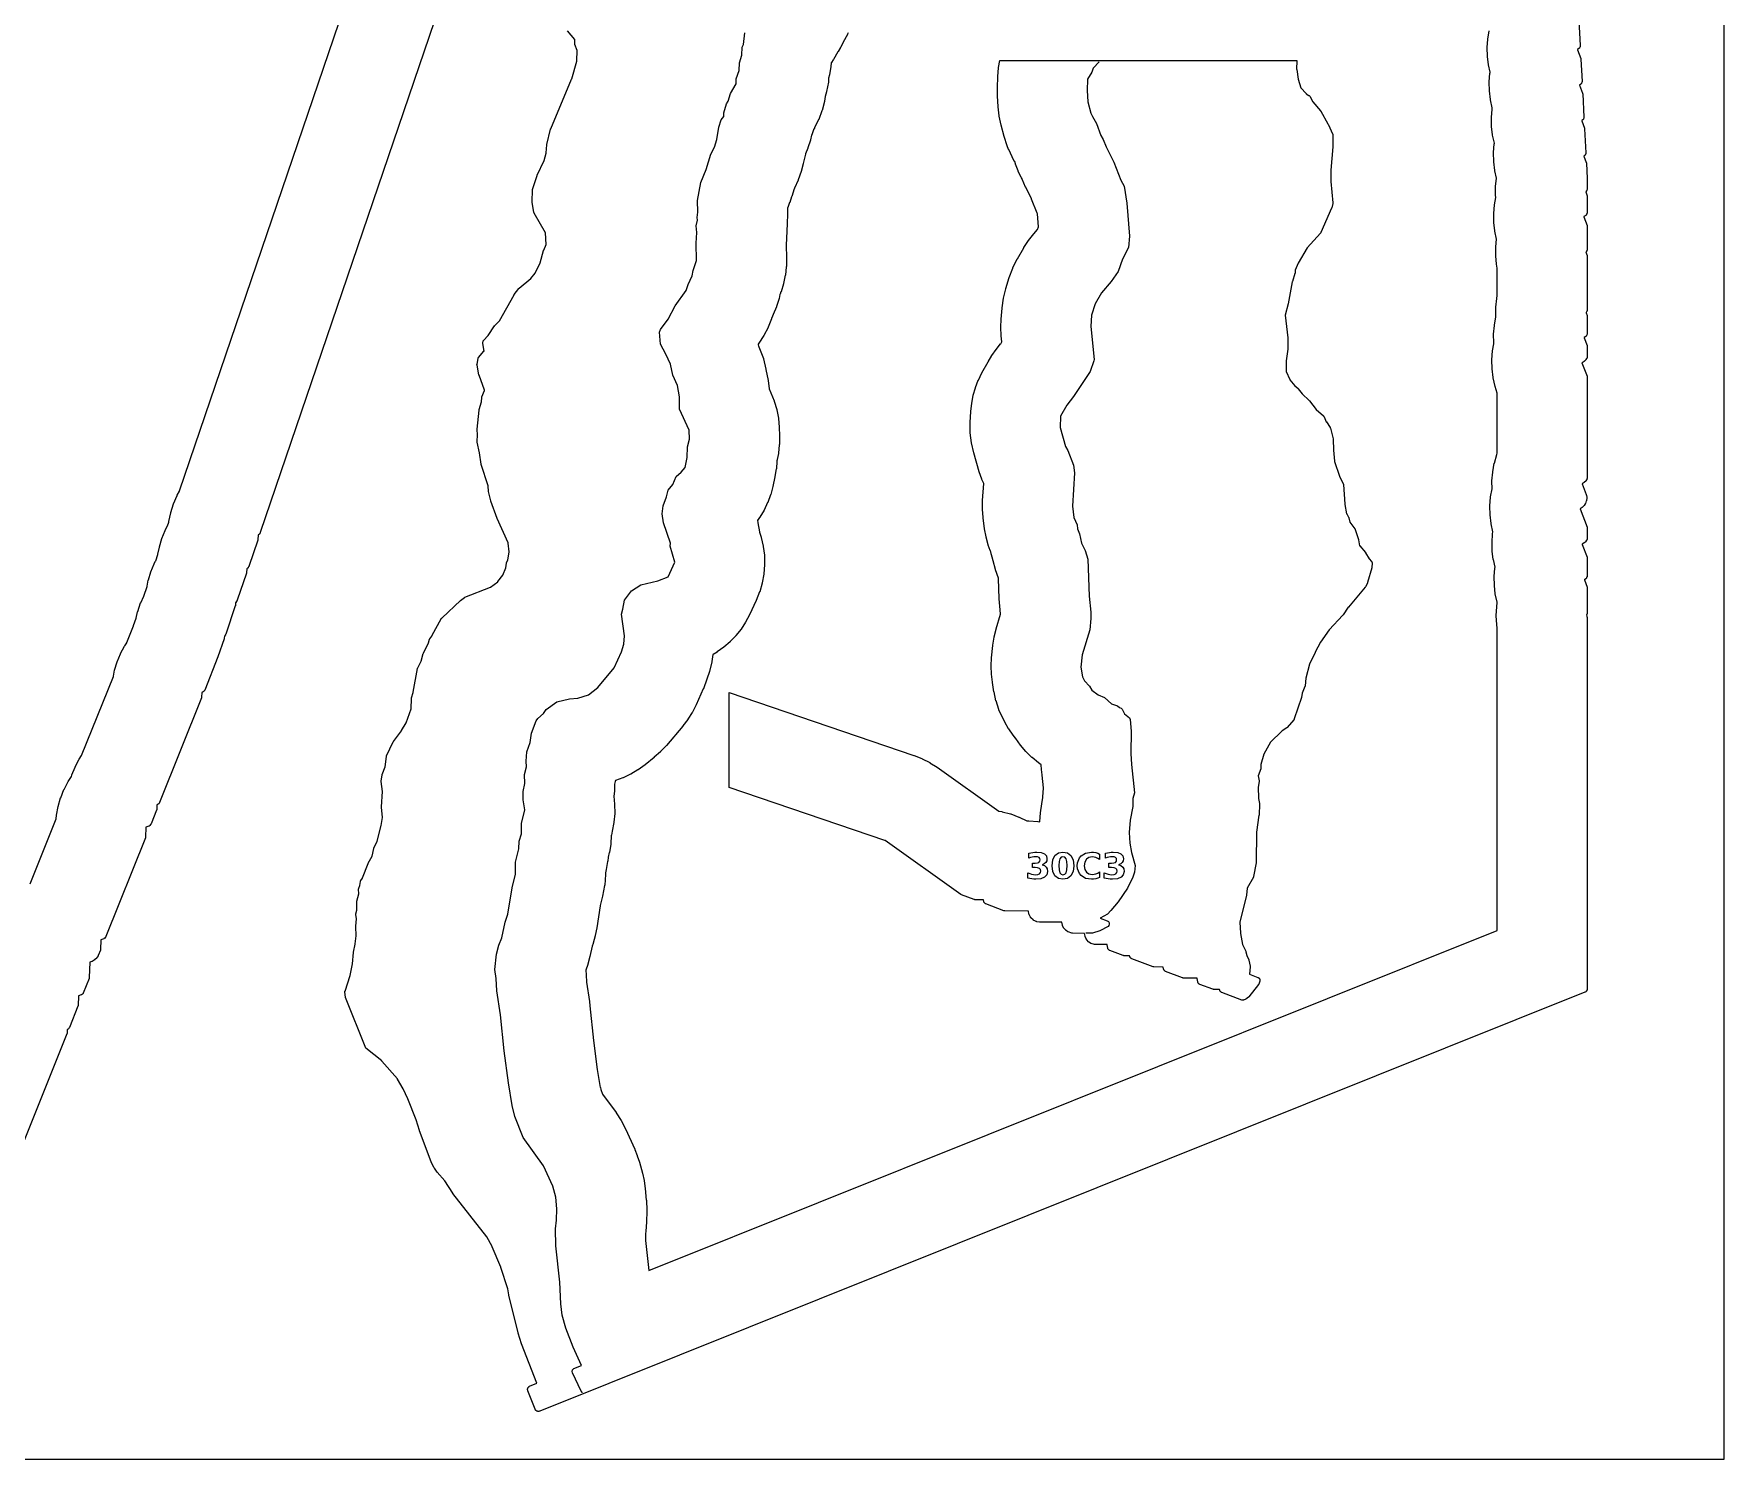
# Model space of a CAD drawing. Header units: millimetres. Extents: x 0 to 841, y 0 to 594.
# Drawn here: x 464.9 to 841, y 0 to 317.1 of the extents above; entities that cross this region are included whole.
import ezdxf

# ---------------------------------------------------------------- set-up
doc = ezdxf.new("R2010")
doc.units = ezdxf.units.MM
for name, color, linetype in [('CUT', 1, 'Continuous'), ('ENGRAVE', 5, 'Continuous'), ('SHEET_EDGE_DO_NOT_CUT', 8, 'Continuous')]:
    doc.layers.add(name, color=color, linetype=linetype)

msp = doc.modelspace()

# ---------------------------------------------------------------- linework, layer by layer
at = {"layer": 'CUT'}
for points in [[(807.47, 342.46), (808.95, 314.52), (808.95, 314.48), (808.95, 314.43), (808.94, 314.39), (808.93, 314.35), (808.86, 314.11), (808.84, 314.06), (808.82, 314.02), (808.8, 313.98), (808.77, 313.94), (808.74, 313.9), (808.7, 313.87), (808.67, 313.84), (808.35, 313.62), (808.34, 313.61), (808.34, 313.6), (809.08, 311.64), (809.1, 311.59), (809.11, 311.54), (809.11, 311.49), (809.37, 306.53), (809.37, 306.48), (809.37, 306.43), (809.36, 306.38), (809.34, 306.34), (809.28, 306.17), (809.26, 306.12), (809.24, 306.07), (809.21, 306.03), (809.18, 305.99), (809.14, 305.96), (809.1, 305.93), (808.82, 305.73), (808.82, 305.72), (808.82, 305.71), (809.49, 303.91), (809.51, 303.86), (809.52, 303.81), (809.52, 303.76), (809.79, 298.61), (809.79, 298.56), (809.79, 298.51), (809.78, 298.46), (809.77, 298.41), (809.7, 298.23), (809.68, 298.19), (809.66, 298.15), (809.63, 298.1), (809.6, 298.07), (809.57, 298.03), (809.53, 298), (809.3, 297.83), (809.29, 297.82), (809.3, 297.81), (809.9, 296.17), (809.92, 296.13), (809.93, 296.08), (809.93, 296.03), (810.21, 290.69), (810.21, 290.64), (810.21, 290.59), (810.2, 290.54), (810.19, 290.49), (810.12, 290.31), (810.1, 290.27), (810.08, 290.22), (810.06, 290.19), (810.03, 290.15), (809.99, 290.12), (809.96, 290.08), (809.77, 289.94), (809.76, 289.93), (809.77, 289.92), (810.31, 288.52), (810.32, 288.47), (810.33, 288.42), (810.34, 288.36), (810.52, 284.97), (810.52, 284.94), (810.52, 282.64), (810.52, 282.59), (810.51, 282.54), (810.5, 282.5), (810.46, 282.39), (810.45, 282.35), (810.43, 282.31), (810.41, 282.27), (810.38, 282.24), (810.36, 282.2), (810.2, 282.02), (810.19, 282.02), (810.19, 282), (810.49, 281.12), (810.51, 281.07), (810.52, 281.02), (810.52, 280.96), (810.52, 277.37), (810.52, 277.31), (810.51, 277.26), (810.49, 277.21), (810.47, 277.16), (810.38, 276.95), (810.36, 276.9), (810.33, 276.86), (810.3, 276.83), (810.27, 276.79), (810.23, 276.76), (810.19, 276.73), (809.79, 276.47), (809.78, 276.47), (809.78, 276.45), (810.49, 274.52), (810.5, 274.48), (810.51, 274.44), (810.52, 274.4), (810.52, 274.35), (810.52, 269.2), (810.52, 269.15), (810.51, 269.1), (810.49, 268.97), (810.47, 268.92), (810.45, 268.87), (810.43, 268.82), (810.4, 268.77), (810.26, 268.58), (810.25, 268.57), (810.25, 268.56), (810.5, 267.82), (810.51, 267.77), (810.52, 267.72), (810.52, 267.66), (810.52, 255.72), (810.52, 255.67), (810.51, 255.62), (810.49, 255.49), (810.47, 255.44), (810.45, 255.39), (810.43, 255.34), (810.4, 255.3), (810.27, 255.11), (810.26, 255.1), (810.27, 255.09), (810.49, 254.45), (810.51, 254.4), (810.52, 254.34), (810.52, 254.29), (810.52, 250.47), (810.52, 250.42), (810.51, 250.38), (810.5, 250.33), (810.49, 250.29), (810.39, 250.03), (810.37, 249.98), (810.34, 249.93), (810.31, 249.89), (810.28, 249.85), (810.24, 249.82), (810.2, 249.79), (809.82, 249.54), (809.81, 249.53), (809.81, 249.52), (810.48, 247.79), (810.49, 247.75), (810.5, 247.7), (810.51, 247.66), (810.51, 247.61), (810.52, 245.33), (810.52, 245.28), (810.51, 245.23), (810.48, 245.07), (810.46, 245.02), (810.45, 244.98), (810.43, 244.93), (810.4, 244.89), (810.25, 244.67), (810.22, 244.63), (810.19, 244.6), (809.9, 244.31), (809.86, 244.28), (809.81, 244.24), (809.37, 243.97), (809.36, 243.96), (809.36, 243.95), (810.49, 240.97), (810.5, 240.93), (810.51, 240.88), (810.52, 240.84), (810.52, 240.79), (810.52, 218.36), (810.52, 218.3), (810.51, 218.25), (810.47, 218.07), (810.45, 218.02), (810.43, 217.97), (810.41, 217.93), (810.39, 217.89), (810.24, 217.69), (810.21, 217.65), (810.18, 217.62), (809.9, 217.35), (809.86, 217.32), (809.81, 217.29), (809.4, 217.03), (809.39, 217.02), (809.39, 217.01), (810.31, 214.63), (810.32, 214.57), (810.34, 214.51), (810.41, 213.96), (810.41, 213.92), (810.41, 213.87), (810.41, 213.83), (810.34, 213.32), (810.33, 213.27), (810.32, 213.22), (810.13, 212.67), (810.11, 212.61), (810.08, 212.56), (809.87, 212.23), (809.83, 212.18), (809.8, 212.14), (809.47, 211.8), (809.42, 211.76), (809.37, 211.73), (808.94, 211.46), (808.93, 211.45), (808.94, 211.44), (810.49, 207.38), (810.5, 207.33), (810.51, 207.28), (810.52, 207.24), (810.52, 207.19), (810.49, 204.75), (810.48, 204.7), (810.48, 204.65), (810.46, 204.6), (810.44, 204.55), (810.42, 204.51), (810.39, 204.46), (810.14, 204.11), (810.1, 204.06), (810.06, 204.02), (810.02, 203.99), (809.42, 203.57), (809.41, 203.56), (809.41, 203.55), (810.49, 200.68), (810.5, 200.64), (810.51, 200.59), (810.52, 200.55), (810.52, 200.5), (810.52, 196.5), (810.52, 196.45), (810.51, 196.4), (810.49, 196.34), (810.47, 196.29), (810.38, 196.08), (810.36, 196.04), (810.33, 196), (810.3, 195.96), (810.27, 195.93), (810.23, 195.9), (810.2, 195.87), (809.89, 195.67), (809.88, 195.67), (809.89, 195.66), (810.49, 193.99), (810.5, 193.95), (810.51, 193.9), (810.52, 193.86), (810.52, 193.82), (810.52, 188.32), (810.52, 188.27), (810.51, 188.21), (810.49, 188.16), (810.36, 187.78), (810.36, 187.77), (810.36, 187.76), (810.5, 187.29), (810.51, 187.24), (810.52, 187.19), (810.52, 187.15), (810.52, 104.65), (810.52, 104.6), (810.51, 104.55), (810.48, 104.41), (810.47, 104.36), (810.45, 104.32), (810.43, 104.27), (810.41, 104.23), (810.35, 104.15), (810.32, 104.11), (810.29, 104.07), (810.25, 104.04), (810.21, 104.01), (810.09, 103.93), (810.05, 103.91), (810, 103.89), (577.48, 10.69), (577.43, 10.67), (577.38, 10.66), (577.24, 10.64), (577.19, 10.63), (577.14, 10.63), (577.09, 10.63), (577.05, 10.64), (576.95, 10.66), (576.91, 10.67), (576.86, 10.69), (576.82, 10.71), (576.77, 10.74), (576.7, 10.79), (576.66, 10.82), (576.62, 10.85), (576.59, 10.89), (576.56, 10.93), (576.48, 11.05), (576.46, 11.1), (576.44, 11.14), (574.83, 15.24), (574.82, 15.28), (574.81, 15.33), (574.78, 15.46), (574.78, 15.52), (574.77, 15.57), (574.78, 15.63), (574.79, 15.68), (574.82, 15.8), (574.84, 15.85), (574.86, 15.89), (574.88, 15.93), (574.91, 15.98), (574.94, 16.01), (575.03, 16.11), (575.07, 16.14), (575.11, 16.18), (575.16, 16.21), (575.2, 16.23), (576.85, 16.9), (576.86, 16.91), (576.86, 16.92), (573.43, 25.67), (573.42, 25.7), (572.66, 28.05), (572.65, 28.09), (570.56, 36.5), (570.56, 36.55), (570.34, 37.89), (570.34, 37.9), (570.34, 37.91), (568.83, 42.67), (568.82, 42.7), (566.87, 47.27), (566.86, 47.3), (565.68, 49.49), (565.67, 49.5), (565.67, 49.51), (558.17, 59.13), (558.14, 59.17), (556.37, 61.9), (556.37, 61.91), (556.36, 61.92), (554.66, 63.83), (554.62, 63.89), (554.02, 64.79), (553.99, 64.83), (553.31, 66.1), (553.28, 66.16), (550.74, 73.09), (550.73, 73.11), (549.99, 75.52), (549.98, 75.54), (548.15, 80.15), (548.15, 80.16), (547.11, 82.41), (547.1, 82.43), (545.84, 84.59), (545.83, 84.6), (545.83, 84.61), (542.32, 88.59), (542.31, 88.6), (542.31, 88.61), (538.76, 91.42), (534.23, 102.73), (534.13, 103.96), (534.13, 104.01), (534.13, 104.06), (534.14, 104.1), (534.15, 104.15), (535.27, 107.62), (535.28, 107.65), (535.79, 110.2), (535.8, 110.22), (536.03, 112.77), (536.04, 112.83), (536.41, 114.61), (536.42, 114.63), (536.64, 116.41), (536.64, 116.42), (536.64, 116.43), (536.56, 118.53), (536.56, 118.59), (536.69, 120.24), (536.69, 120.26), (536.69, 120.27), (536.53, 121.12), (536.53, 121.17), (536.53, 121.21), (536.53, 121.26), (536.53, 121.31), (536.55, 121.35), (536.77, 122.13), (536.78, 122.14), (536.78, 122.16), (536.76, 124.05), (536.76, 124.1), (536.77, 124.14), (536.78, 124.19), (537.22, 125.79), (537.22, 125.8), (537.22, 125.81), (537.18, 126.83), (537.18, 126.88), (537.19, 126.93), (537.2, 126.98), (537.21, 127.02), (537.43, 127.62), (537.43, 127.63), (537.44, 127.64), (537.58, 128.56), (537.59, 128.61), (537.61, 128.66), (537.63, 128.71), (537.66, 128.76), (538.03, 129.3), (538.03, 129.32), (538.04, 129.33), (539.28, 132.57), (539.29, 132.6), (539.31, 132.64), (540.16, 134.14), (540.17, 134.15), (540.17, 134.16), (540.56, 135.85), (540.57, 135.9), (540.59, 135.95), (541.31, 137.49), (541.32, 137.51), (541.32, 137.52), (542.16, 140.97), (542.16, 140.99), (542.46, 142.76), (542.46, 142.77), (542.46, 142.78), (542.23, 145.08), (542.23, 145.12), (542.23, 145.16), (542.45, 148.55), (542.45, 148.56), (542.45, 148.57), (542.2, 150.75), (542.19, 150.79), (542.2, 150.83), (542.2, 150.88), (542.41, 152.28), (542.42, 152.33), (542.44, 152.38), (543.08, 154.04), (543.08, 154.05), (543.09, 154.06), (543.36, 156.37), (543.37, 156.42), (543.39, 156.48), (543.41, 156.53), (544.87, 159.61), (544.9, 159.66), (544.92, 159.7), (546.7, 162.09), (546.71, 162.11), (547.75, 163.81), (547.75, 163.82), (547.76, 163.84), (548.83, 166.95), (548.83, 166.96), (548.83, 166.97), (548.94, 169.27), (548.95, 169.33), (548.96, 169.39), (549.33, 170.62), (549.34, 170.65), (550.28, 175.94), (550.29, 175.98), (550.3, 176.03), (550.32, 176.07), (551.06, 177.55), (551.07, 177.56), (551.07, 177.57), (551.55, 179.23), (551.57, 179.27), (551.58, 179.31), (552.71, 181.62), (552.73, 181.66), (552.97, 182.42), (552.99, 182.47), (553.02, 182.52), (553.05, 182.56), (553.48, 183.14), (553.49, 183.17), (555.63, 187.09), (555.66, 187.14), (555.69, 187.18), (555.73, 187.22), (559.81, 191.05), (559.86, 191.09), (560.71, 191.72), (560.75, 191.74), (560.79, 191.77), (560.83, 191.78), (566.53, 194.01), (566.54, 194.01), (566.55, 194.02), (568.15, 195.24), (568.15, 195.24), (568.16, 195.25), (569.26, 196.68), (569.27, 196.69), (569.27, 196.7), (569.89, 198.33), (569.9, 198.34), (569.9, 198.36), (570.05, 199.33), (570.06, 199.37), (570.07, 199.42), (570.09, 199.47), (570.38, 200.07), (570.38, 200.08), (570.38, 200.09), (570.67, 201.84), (570.68, 201.86), (570.68, 201.87), (570.48, 203.85), (570.48, 203.86), (570.47, 203.88), (568.01, 209.28), (568, 209.31), (566.58, 213.16), (566.56, 213.22), (566.1, 215.28), (566.09, 215.34), (565.97, 216.57), (565.97, 216.59), (565.97, 216.6), (564.43, 221.3), (564.41, 221.35), (564.41, 221.4), (564.09, 223.88), (564.08, 223.91), (563.57, 226.29), (563.56, 226.33), (563.55, 226.38), (563.55, 226.42), (563.64, 227.92), (563.64, 227.95), (563.55, 229.11), (563.55, 229.15), (563.55, 229.2), (563.98, 233.43), (563.99, 233.48), (564, 233.53), (564.52, 235.24), (564.52, 235.25), (564.52, 235.26), (564.55, 236.21), (564.55, 236.25), (564.56, 236.3), (564.57, 236.34), (564.58, 236.38), (565.15, 237.8), (565.16, 237.81), (565.15, 237.82), (563.96, 241.19), (563.95, 241.23), (563.94, 241.26), (563.52, 243.43), (563.51, 243.48), (563.51, 243.53), (563.51, 243.57), (563.52, 243.62), (563.75, 244.88), (563.76, 244.92), (563.78, 244.97), (563.8, 245.02), (563.83, 245.06), (563.86, 245.1), (565.06, 246.54), (565.07, 246.55), (565.07, 246.56), (564.78, 248.21), (564.78, 248.26), (564.78, 248.32), (564.78, 248.37), (564.79, 248.42), (564.87, 248.73), (564.88, 248.77), (564.9, 248.82), (564.92, 248.86), (564.95, 248.9), (564.98, 248.94), (565.96, 250.03), (565.98, 250.05), (567.43, 252.16), (567.45, 252.19), (567.48, 252.22), (568.47, 253.23), (568.47, 253.24), (568.48, 253.25), (571.75, 259.1), (571.77, 259.13), (571.8, 259.16), (572.83, 260.48), (572.87, 260.52), (572.91, 260.56), (575.46, 262.67), (575.46, 262.68), (575.47, 262.69), (576.43, 263.87), (576.44, 263.88), (576.45, 263.89), (577.56, 266.19), (577.56, 266.2), (577.57, 266.22), (578.32, 268.94), (578.33, 268.98), (578.35, 269.01), (578.91, 270.24), (578.91, 270.26), (578.91, 270.27), (578.74, 272.87), (578.74, 272.88), (578.73, 272.89), (576.24, 277.24), (576.22, 277.28), (576.21, 277.32), (576.2, 277.36), (576.19, 277.41), (575.79, 279.72), (575.78, 279.77), (575.78, 279.82), (575.85, 282.39), (575.86, 282.43), (575.87, 282.48), (575.88, 282.53), (576.89, 285.61), (576.91, 285.67), (578.42, 288.92), (578.42, 288.93), (578.42, 288.94), (578.9, 290.61), (578.9, 290.63), (578.91, 290.64), (579.05, 292.45), (579.05, 292.49), (579.06, 292.52), (579.88, 295.93), (579.89, 295.97), (579.91, 296.01), (584.57, 307.08), (584.58, 307.11), (585.7, 311.07), (585.7, 311.09), (585.7, 311.1), (585.78, 313.4), (585.78, 313.41), (585.78, 313.42), (585.28, 314.75), (585.26, 314.8), (585.25, 314.84), (585.25, 314.89), (585.25, 314.93), (585.25, 315.88), (585.25, 315.89), (585.25, 315.9), (583.64, 317.8)], [(464.1, 128.02), (469.9, 142.49), (469.9, 142.5), (469.9, 142.52), (469.96, 143.24), (469.97, 143.29), (470.32, 145.2), (470.33, 145.25), (470.87, 147.12), (470.89, 147.17), (471.61, 148.98), (471.63, 149.02), (472.53, 150.75), (472.56, 150.79), (473.27, 151.88), (473.28, 151.89), (473.28, 151.9), (473.37, 152.21), (473.39, 152.26), (474.1, 154.01), (474.12, 154.06), (475, 155.74), (475.02, 155.78), (475.54, 156.57), (475.54, 156.58), (475.55, 156.59), (482.6, 174.18), (482.6, 174.19), (482.61, 174.2), (482.87, 175.52), (482.88, 175.56), (483.43, 177.38), (483.45, 177.43), (484.18, 179.18), (484.2, 179.23), (485.09, 180.9), (485.12, 180.94), (485.59, 181.65), (485.6, 181.66), (485.6, 181.68), (487.12, 185.45), (487.12, 185.47), (487.68, 187.1), (487.69, 187.12), (488.01, 188.55), (488.02, 188.6), (488.67, 190.52), (488.69, 190.57), (489.35, 192), (489.35, 192.02), (490.1, 194.2), (490.1, 194.23), (490.38, 195.57), (490.39, 195.62), (490.94, 197.43), (490.96, 197.47), (491.69, 199.22), (491.71, 199.26), (492.01, 199.83), (492.01, 199.84), (492.02, 199.85), (492.52, 201.31), (492.52, 201.34), (492.84, 202.96), (492.86, 203.01), (493.4, 204.84), (493.42, 204.88), (494.14, 206.64), (494.16, 206.69), (494.67, 207.64), (494.67, 207.65), (494.68, 207.66), (494.95, 208.47), (494.96, 208.48), (494.96, 208.5), (494.96, 208.55), (494.97, 208.6), (495.36, 210.57), (495.38, 210.62), (495.97, 212.54), (495.99, 212.58), (496.77, 214.43), (496.8, 214.47), (497.31, 215.41), (497.32, 215.42), (497.32, 215.43), (537.37, 333.06)], [(556.3, 326.62), (515.29, 206.16), (515.27, 206.1), (515.24, 206.05), (515.15, 205.9), (515.12, 205.87), (515.09, 205.83), (515.06, 205.8), (515.03, 205.77), (514.99, 205.74), (514.81, 205.64), (514.8, 205.63), (514.8, 205.62), (514.75, 204.63), (514.75, 204.59), (514.74, 204.54), (514.73, 204.5), (512.73, 198.61), (512.71, 198.57), (512.69, 198.53), (512.63, 198.42), (512.6, 198.37), (512.57, 198.33), (512.53, 198.3), (512.49, 198.27), (512.32, 198.13), (512.31, 198.13), (512.31, 198.11), (512.26, 197.31), (512.26, 197.26), (512.25, 197.22), (512.24, 197.17), (510.17, 191.11), (510.16, 191.07), (510.14, 191.03), (510.11, 190.99), (510.09, 190.96), (509.82, 190.63), (509.81, 190.62), (509.81, 190.61), (509.77, 189.98), (509.76, 189.94), (509.76, 189.9), (509.74, 189.85), (507.6, 183.55), (507.58, 183.5), (507.56, 183.46), (507.53, 183.42), (507.32, 183.13), (507.32, 183.12), (507.31, 183.11), (507.27, 182.65), (507.27, 182.59), (507.25, 182.53), (505.88, 178.52), (505.87, 178.49), (502.93, 171.14), (502.91, 171.1), (502.89, 171.06), (502.87, 171.03), (502.77, 170.89), (502.73, 170.85), (502.7, 170.81), (502.66, 170.78), (502.61, 170.75), (502.57, 170.73), (502.33, 170.62), (502.32, 170.62), (502.32, 170.6), (502.25, 169.53), (502.25, 169.48), (502.24, 169.42), (502.22, 169.37), (492.9, 146.12), (492.88, 146.08), (492.86, 146.05), (492.84, 146.01), (492.74, 145.87), (492.71, 145.83), (492.67, 145.8), (492.63, 145.76), (492.59, 145.73), (492.54, 145.71), (492.32, 145.61), (492.31, 145.6), (492.31, 145.59), (492.26, 144.6), (492.25, 144.55), (492.24, 144.5), (492.22, 144.44), (490.98, 141.33), (490.96, 141.28), (490.93, 141.24), (490.9, 141.19), (490.74, 141), (490.71, 140.97), (490.67, 140.93), (490.62, 140.9), (490.58, 140.88), (490.53, 140.85), (489.85, 140.61), (489.84, 140.6), (489.84, 140.59), (489.77, 138.39), (489.76, 138.34), (489.76, 138.3), (489.75, 138.26), (489.73, 138.22), (480.95, 116.3), (480.92, 116.25), (480.9, 116.2), (480.86, 116.16), (480.69, 115.96), (480.65, 115.92), (480.61, 115.89), (480.57, 115.86), (480.52, 115.83), (480.47, 115.81), (479.83, 115.59), (479.82, 115.59), (479.82, 115.57), (479.76, 113.44), (479.75, 113.38), (479.74, 113.33), (479.72, 113.27), (479.25, 112.08), (479.24, 112.04), (479.22, 112), (479.19, 111.97), (478.79, 111.42), (478.76, 111.38), (478.72, 111.34), (478.42, 111.07), (478.38, 111.03), (478.33, 111), (477.92, 110.77), (477.87, 110.75), (477.82, 110.73), (477.36, 110.59), (477.35, 110.59), (477.35, 110.58), (477.24, 107.14), (477.24, 107.09), (477.23, 107.05), (477.22, 107.01), (477.2, 106.96), (475.87, 103.68), (475.85, 103.64), (475.83, 103.6), (475.8, 103.56), (475.77, 103.53), (475.74, 103.5), (475.62, 103.39), (475.58, 103.36), (475.53, 103.33), (475.49, 103.31), (475.44, 103.29), (474.86, 103.09), (474.85, 103.09), (474.85, 103.07), (474.77, 100.96), (474.76, 100.9), (474.75, 100.85), (474.73, 100.79), (472.84, 96.06), (472.82, 96.02), (472.79, 95.98), (472.72, 95.87), (472.69, 95.82), (472.65, 95.78), (472.61, 95.74), (472.56, 95.71), (472.36, 95.59), (472.35, 95.58), (472.35, 95.57), (472.3, 94.78), (472.29, 94.73), (472.28, 94.68), (472.26, 94.63), (438.81, 11.18)], [(646.07, 317.38), (645.94, 317.05), (645.92, 317.01), (645.01, 315.29), (645, 315.28), (644.99, 315.26), (644.44, 314.14), (644.41, 314.1), (643.86, 313.21), (643.84, 313.18), (643.84, 313.18), (643.82, 313.13), (642.82, 311.43), (642.79, 311.38), (642.36, 310.79), (642.35, 310.79), (642.35, 310.77), (642.34, 310.7), (642.34, 310.68), (642.27, 309.84), (642.26, 309.79), (641.96, 308.07), (641.95, 308.02), (641.75, 307.29), (641.75, 307.28), (641.75, 307.27), (641.69, 306.47), (641.68, 306.42), (641.29, 304.3), (641.27, 304.25), (640.96, 303.21), (640.96, 303.2), (640.95, 303.19), (640.8, 302.14), (640.79, 302.08), (640.28, 300.09), (640.26, 300.03), (639.54, 298.1), (639.52, 298.05), (638.59, 296.19), (638.58, 296.17), (638.38, 295.82), (638.37, 295.81), (638.37, 295.8), (637.98, 294.69), (637.96, 294.65), (637.96, 294.64), (637.95, 294.62), (637.72, 293.56), (637.71, 293.51), (637.14, 291.75), (637.13, 291.71), (636.58, 290.42), (636.57, 290.41), (636.57, 290.4), (636.1, 288.26), (636.09, 288.23), (635.62, 286.54), (635.61, 286.51), (634.98, 284.63), (634.96, 284.58), (634.14, 282.77), (634.12, 282.75), (634.1, 282.7), (634.1, 282.69), (634.09, 282.68), (633.53, 280.91), (633.52, 280.9), (633.08, 279.63), (633.07, 279.62), (632.64, 278.52), (632.63, 278.51), (632.63, 278.5), (632.62, 278.44), (632.62, 278.42), (632.62, 278.41), (632.63, 277.84), (632.63, 277.82), (632.59, 276.26), (632.59, 276.22), (632.54, 275.75), (632.54, 275.72), (632.55, 274.77), (632.54, 274.72), (632.42, 273.46), (632.42, 273.45), (632.42, 273.44), (632.43, 273.39), (632.43, 273.34), (632.39, 271.62), (632.39, 271.59), (632.3, 270.18), (632.29, 270.16), (632.38, 267.26), (632.38, 267.24), (632.34, 265.36), (632.33, 265.32), (632.12, 263.47), (632.11, 263.42), (631.72, 261.6), (631.71, 261.55), (631.15, 259.77), (631.14, 259.75), (630.93, 259.18), (630.92, 259.14), (630.73, 258.26), (630.72, 258.22), (630.17, 256.46), (630.16, 256.42), (629.44, 254.71), (629.43, 254.69), (629.08, 253.95), (629.07, 253.92), (629.01, 253.74), (629.01, 253.72), (628.28, 251.86), (628.26, 251.81), (627.36, 250.04), (627.33, 250), (626.25, 248.32), (626.23, 248.3), (626.07, 248.07), (626.06, 248.06), (626.06, 248.04), (626.06, 248.03), (626.17, 247.55), (626.18, 247.54), (626.18, 247.53), (626.36, 247.13), (626.37, 247.1), (627.22, 244.88), (627.24, 244.82), (627.81, 242.51), (627.81, 242.48), (628.27, 240), (628.27, 239.98), (628.52, 238.15), (628.52, 238.13), (628.53, 238.12), (628.91, 237.3), (628.92, 237.28), (629.64, 235.47), (629.66, 235.42), (630.2, 233.56), (630.21, 233.51), (630.57, 231.61), (630.57, 231.56), (630.74, 229.61), (630.74, 229.59), (630.8, 227.68), (630.8, 227.65), (630.78, 225.75), (630.77, 225.7), (630.56, 223.83), (630.56, 223.78), (630.27, 222.41), (630.26, 222.4), (630.26, 222.39), (630.25, 222.11), (630.25, 222.08), (630.11, 220.37), (630.1, 220.32), (629.81, 218.62), (629.8, 218.6), (629.33, 216.42), (629.32, 216.4), (628.85, 214.63), (628.83, 214.58), (628.2, 212.88), (628.18, 212.83), (627.39, 211.19), (627.37, 211.15), (626.43, 209.59), (626.4, 209.55), (625.89, 208.86), (625.88, 208.85), (625.89, 208.84), (626.01, 208.42), (626.02, 208.37), (626.38, 206.36), (626.39, 206.31), (626.39, 206.31), (626.39, 206.3), (626.39, 206.28), (626.73, 205.14), (626.73, 205.11), (627.19, 203.15), (627.2, 203.1), (627.46, 201.11), (627.46, 201.06), (627.51, 199.05), (627.51, 199), (627.36, 197), (627.35, 196.95), (626.99, 194.98), (626.98, 194.93), (626.42, 193), (626.4, 192.95), (625.64, 191.08), (625.63, 191.06), (624.14, 187.88), (624.13, 187.86), (623.28, 186.25), (623.26, 186.21), (622.28, 184.7), (622.25, 184.66), (621.13, 183.25), (621.1, 183.21), (619.85, 181.91), (619.82, 181.88), (618.46, 180.69), (618.42, 180.66), (616.96, 179.61), (616.92, 179.58), (616.03, 179.06), (616.02, 179.05), (616.01, 179.04), (615.79, 177.46), (615.78, 177.41), (615.23, 175.26), (615.22, 175.23), (614.68, 173.55), (614.67, 173.52), (613.87, 171.44), (613.86, 171.42), (612.26, 167.86), (612.25, 167.84), (611.43, 166.2), (611.4, 166.16), (610.44, 164.62), (610.41, 164.59), (609.29, 163.14), (609.28, 163.12), (605.65, 158.83), (605.64, 158.81), (604.37, 157.44), (604.33, 157.41), (602.94, 156.17), (602.92, 156.16), (600.91, 154.53), (600.89, 154.52), (599.37, 153.41), (599.33, 153.38), (597.73, 152.43), (597.68, 152.41), (596, 151.62), (595.95, 151.6), (594.31, 151.01), (594.3, 151), (594.3, 150.99), (594.27, 150.82), (594.27, 150.78), (594.14, 150.17), (594.14, 150.16), (594.14, 150.15), (594.1, 148.68), (594.09, 148.62), (593.93, 147.51), (593.93, 147.5), (593.93, 147.49), (594.13, 145.74), (594.13, 145.69), (594.16, 143.73), (594.16, 143.68), (593.98, 141.72), (593.98, 141.67), (593.6, 139.73), (593.6, 139.71), (593.4, 138.88), (593.39, 138.87), (593.39, 138.86), (593.39, 138.78), (593.39, 138.76), (593.26, 136.89), (593.26, 136.84), (592.96, 135), (592.95, 134.96), (592.68, 133.95), (592.68, 133.94), (592.68, 133.93), (592.59, 133.03), (592.58, 132.99), (592.25, 131.21), (592.24, 131.19), (592.08, 130.49), (592.07, 130.48), (592.07, 130.46), (592.07, 130.13), (592.07, 130.1), (591.92, 127.7), (591.91, 127.64), (591.47, 125.28), (591.46, 125.25), (590.94, 123.16), (590.93, 123.14), (590.17, 118.21), (590.17, 118.19), (589.83, 116.49), (589.82, 116.45), (589.33, 114.78), (589.33, 114.76), (589.13, 114.18), (589.12, 114.15), (588.63, 111.86), (588.63, 111.84), (588.18, 110.12), (588.16, 110.08), (587.7, 108.78), (587.69, 108.77), (587.69, 108.76), (587.79, 107.82), (587.79, 107.79), (587.86, 106.17), (587.86, 106.15), (588.52, 101.86), (588.52, 101.85), (588.64, 100.86), (588.64, 100.84), (589.42, 93.16), (589.42, 93.15), (590.28, 86.74), (590.28, 86.73), (590.95, 82.71), (590.96, 82.69), (591.06, 82.25), (591.07, 82.22), (591.46, 81.22), (591.46, 81.21), (591.47, 81.2), (594.46, 77.11), (594.47, 77.09), (595.59, 75.37), (595.62, 75.33), (596.56, 73.5), (596.57, 73.48), (598.6, 68.95), (598.61, 68.94), (599.17, 67.55), (599.18, 67.51), (599.63, 66.08), (599.64, 66.06), (600.3, 63.66), (600.31, 63.63), (600.69, 61.98), (600.7, 61.94), (600.93, 60.25), (600.94, 60.23), (601.18, 57.64), (601.19, 57.61), (601.27, 55.3), (601.27, 55.27), (601.22, 52.74), (601.22, 52.72), (601.07, 50.73), (601.07, 50.71), (601, 50.16), (601, 50.13), (601.02, 48.7), (601.02, 48.68), (601.75, 41.98), (601.76, 41.97), (601.77, 41.97), (790.5, 117.61), (790.51, 117.62), (790.51, 117.63), (790.52, 184.97), (790.52, 184.98), (790.52, 184.99), (790.41, 185.67), (790.41, 185.72), (790.3, 187.66), (790.3, 187.71), (790.38, 189.65), (790.39, 189.7), (790.51, 190.51), (790.51, 190.52), (790.5, 190.53), (790.47, 190.63), (790.46, 190.67), (790.08, 192.51), (790.07, 192.56), (789.86, 194.42), (789.86, 194.47), (789.83, 196.35), (789.83, 196.4), (789.99, 198.27), (789.99, 198.31), (790.02, 198.45), (790.02, 198.46), (790.02, 198.47), (789.64, 200.16), (789.63, 200.21), (789.4, 202.05), (789.4, 202.1), (789.35, 203.95), (789.35, 204), (789.47, 205.85), (789.48, 205.9), (789.55, 206.32), (789.55, 206.33), (789.55, 206.34), (789.16, 208.12), (789.15, 208.17), (788.92, 210.09), (788.92, 210.14), (788.88, 212.08), (788.88, 212.13), (789.04, 214.05), (789.04, 214.1), (789.37, 215.87), (789.37, 215.89), (789.37, 215.9), (789.33, 217.63), (789.33, 217.68), (789.49, 219.63), (789.5, 219.68), (789.85, 221.6), (789.86, 221.65), (790.4, 223.52), (790.42, 223.57), (790.52, 223.82), (790.52, 223.83), (790.52, 223.84), (790.52, 237.13), (790.52, 237.15), (790.51, 237.16), (790.03, 238.64), (790.01, 238.68), (789.59, 240.59), (789.58, 240.64), (789.34, 242.58), (789.34, 242.63), (789.3, 244.58), (789.31, 244.63), (789.46, 246.58), (789.47, 246.63), (789.75, 248.13), (789.75, 248.15), (789.75, 248.16), (789.73, 248.33), (789.72, 248.38), (789.7, 250.29), (789.7, 250.34), (789.86, 252.24), (789.86, 252.29), (790.2, 254.14), (790.21, 254.16), (790.2, 254.17), (790.2, 254.26), (790.19, 254.31), (790.2, 256.27), (790.2, 256.32), (790.41, 258.26), (790.42, 258.31), (790.52, 258.81), (790.52, 258.82), (790.52, 258.84), (790.52, 265), (790.52, 265.01), (790.52, 265.02), (790.36, 265.88), (790.35, 265.92), (790.18, 267.78), (790.18, 267.83), (790.19, 269.69), (790.19, 269.74), (790.36, 271.45), (790.36, 271.46), (790.36, 271.47), (789.98, 273.26), (789.97, 273.31), (789.76, 275.19), (789.75, 275.24), (789.73, 277.14), (789.73, 277.18), (789.88, 279.07), (789.89, 279.12), (790.18, 280.74), (790.18, 280.75), (790.18, 280.76), (790.14, 281.21), (790.14, 281.26), (790.15, 283.19), (790.15, 283.24), (790.33, 284.97), (790.33, 284.98), (790.33, 284.99), (789.96, 286.66), (789.95, 286.71), (789.72, 288.66), (789.72, 288.71), (789.69, 290.67), (789.69, 290.72), (789.85, 292.67), (789.86, 292.72), (789.87, 292.78), (789.87, 292.8), (789.87, 292.81), (789.48, 294.6), (789.47, 294.64), (789.25, 296.52), (789.25, 296.57), (789.21, 298.46), (789.21, 298.51), (789.36, 300.4), (789.37, 300.45), (789.4, 300.65), (789.4, 300.66), (789.4, 300.68), (789.01, 302.49), (789, 302.54), (788.78, 304.44), (788.77, 304.49), (788.74, 306.4), (788.74, 306.45), (788.89, 308.36), (788.9, 308.41), (788.93, 308.58), (788.93, 308.59), (788.93, 308.6), (788.57, 310.22), (788.56, 310.26), (788.33, 312.12), (788.33, 312.16), (788.28, 314.03), (788.28, 314.08), (788.41, 315.94), (788.41, 315.99), (788.72, 317.83)]]:
    msp.add_lwpolyline(points, dxfattribs=at)
msp.add_lwpolyline([(761.2, 201.73), (761.23, 201.69), (762, 200.34), (762.01, 200.33), (762.02, 200.32), (762.52, 199.77), (762.55, 199.73), (762.58, 199.69), (762.6, 199.64), (762.64, 199.55), (762.66, 199.5), (762.68, 199.46), (762.69, 199.41), (762.69, 199.36), (762.69, 199.31), (762.64, 198.47), (762.64, 198.41), (762.63, 198.36), (761.66, 195.03), (761.65, 194.98), (761.62, 194.93), (761.18, 194.11), (761.15, 194.06), (761.12, 194.02), (757.38, 189.55), (757.37, 189.54), (756.19, 187.88), (756.15, 187.83), (753.12, 184.52), (753.09, 184.5), (751.21, 181.79), (751.19, 181.76), (750, 179.53), (749.99, 179.52), (748.71, 176.88), (748.71, 176.87), (748.71, 176.86), (747.95, 173.81), (747.95, 173.78), (747.75, 172.06), (747.74, 172.02), (747.73, 171.98), (747.71, 171.94), (747.13, 170.46), (747.13, 170.45), (747.13, 170.44), (746.95, 169.51), (746.94, 169.45), (745.36, 164.7), (745.34, 164.66), (745.32, 164.61), (745.29, 164.57), (745.26, 164.53), (743.78, 162.81), (743.74, 162.78), (743.71, 162.75), (743.67, 162.72), (742.62, 162.04), (742.61, 162.03), (742.6, 162.02), (740.09, 159.52), (740.08, 159.52), (740.08, 159.51), (738.55, 156.88), (738.55, 156.87), (738.54, 156.86), (737.94, 154.55), (737.94, 154.53), (737.94, 154.52), (737.93, 153.8), (737.93, 153.76), (737.92, 153.72), (737.91, 153.67), (737.9, 153.63), (737.29, 152.04), (737.28, 152.03), (737.29, 152.02), (737.5, 150.95), (737.51, 150.91), (737.51, 150.86), (737.51, 150.81), (737.5, 150.77), (737.28, 149.53), (737.28, 149.52), (737.28, 149.5), (737.41, 147.05), (737.41, 147.01), (737.62, 145.92), (737.63, 145.86), (737.63, 145.8), (737.5, 143.31), (737.49, 143.26), (736.92, 139.54), (736.92, 139.53), (736.92, 139.52), (736.9, 132.77), (736.89, 132.72), (736.89, 132.68), (736.31, 129.65), (736.3, 129.6), (736.28, 129.55), (736.26, 129.5), (734.89, 127.04), (734.88, 127.03), (734.88, 127.02), (734.7, 125.51), (734.69, 125.46), (733.26, 119.52), (733.26, 119.51), (733.26, 119.5), (733.39, 117.02), (733.39, 117), (733.8, 114.54), (733.8, 114.53), (733.81, 114.52), (734.56, 113.02), (734.57, 112.98), (734.59, 112.94), (734.6, 112.89), (734.76, 112.04), (734.77, 112.03), (734.77, 112.02), (735.21, 111.19), (735.23, 111.14), (735.25, 111.1), (735.26, 111.05), (735.53, 109.7), (735.54, 109.66), (735.54, 109.61), (735.54, 109.57), (735.41, 107.91), (735.41, 107.9), (735.42, 107.89), (737.27, 107.18), (737.31, 107.16), (737.36, 107.14), (737.39, 107.11), (737.43, 107.08), (737.46, 107.05), (737.58, 106.92), (737.61, 106.88), (737.64, 106.83), (737.66, 106.79), (737.68, 106.74), (737.7, 106.69), (737.71, 106.61), (737.72, 106.57), (737.72, 106.52), (737.72, 106.47), (737.71, 106.42), (737.7, 106.37), (737.68, 106.33), (737.43, 105.72), (737.42, 105.67), (737.39, 105.63), (737.36, 105.6), (735.23, 102.88), (735.2, 102.84), (735.17, 102.82), (735.14, 102.79), (734.59, 102.37), (734.55, 102.34), (734.51, 102.32), (734.47, 102.3), (734.15, 102.17), (734.1, 102.15), (734.04, 102.14), (733.99, 102.13), (733.87, 102.13), (733.82, 102.13), (733.77, 102.13), (733.72, 102.14), (733.67, 102.16), (729.22, 103.81), (729.18, 103.83), (729.13, 103.86), (729.09, 103.88), (729.06, 103.92), (728.92, 104.04), (728.89, 104.08), (728.86, 104.11), (728.83, 104.15), (728.81, 104.19), (728.79, 104.23), (728.78, 104.27), (728.71, 104.5), (728.71, 104.51), (728.7, 104.52), (727.37, 104.54), (727.31, 104.55), (727.25, 104.56), (727.2, 104.57), (724.33, 105.65), (724.28, 105.67), (724.24, 105.69), (724.2, 105.72), (724.11, 105.79), (724.07, 105.82), (724.04, 105.86), (724.01, 105.89), (723.98, 105.93), (723.93, 106.02), (723.91, 106.06), (723.89, 106.1), (723.88, 106.14), (723.87, 106.18), (723.71, 106.99), (723.71, 107), (723.7, 107), (720.68, 107.05), (720.64, 107.05), (720.6, 107.06), (720.56, 107.07), (720.51, 107.08), (716.72, 108.52), (716.67, 108.54), (716.63, 108.57), (716.58, 108.6), (716.54, 108.63), (716.51, 108.67), (716.37, 108.84), (716.34, 108.88), (716.32, 108.92), (716.3, 108.96), (716.28, 109), (716.27, 109.05), (716.26, 109.09), (716.21, 109.48), (716.21, 109.5), (716.19, 109.5), (714.11, 109.53), (714.06, 109.53), (714.02, 109.53), (713.98, 109.54), (713.94, 109.56), (709.22, 111.33), (709.17, 111.35), (709.13, 111.37), (709.09, 111.4), (709.05, 111.43), (708.91, 111.56), (708.88, 111.6), (708.84, 111.64), (708.82, 111.68), (708.79, 111.73), (708.77, 111.78), (708.71, 111.98), (708.71, 111.99), (708.7, 111.99), (707.46, 112.02), (707.4, 112.03), (707.35, 112.04), (707.29, 112.05), (704.32, 113.17), (704.27, 113.19), (704.23, 113.21), (704.19, 113.24), (704.1, 113.31), (704.06, 113.34), (704.03, 113.37), (704, 113.41), (703.97, 113.45), (703.92, 113.53), (703.9, 113.57), (703.88, 113.61), (703.87, 113.65), (703.86, 113.7), (703.71, 114.48), (703.71, 114.49), (703.69, 114.49), (701.07, 114.5), (701.02, 114.51), (700.98, 114.51), (700.93, 114.52), (700.17, 114.74), (700.12, 114.75), (700.08, 114.77), (700.03, 114.8), (699.67, 115.04), (699.63, 115.06), (699.6, 115.09), (699.57, 115.12), (699.18, 115.56), (699.15, 115.59), (699.12, 115.63), (699.1, 115.68), (698.85, 116.2), (698.83, 116.24), (698.82, 116.29), (698.81, 116.34), (698.71, 116.99), (698.71, 117), (698.69, 117), (695.99, 117.04), (695.94, 117.05), (695.9, 117.05), (695.85, 117.06), (695.06, 117.3), (695.02, 117.31), (694.97, 117.34), (694.93, 117.36), (694.58, 117.6), (694.55, 117.62), (694.52, 117.65), (694.49, 117.68), (694.1, 118.13), (694.07, 118.16), (694.04, 118.2), (694.02, 118.24), (693.8, 118.71), (693.78, 118.75), (693.77, 118.8), (693.76, 118.84), (693.65, 119.46), (693.65, 119.47), (693.64, 119.47), (688.76, 119.48), (688.69, 119.49), (688.1, 119.57), (688.05, 119.58), (688.01, 119.59), (687.96, 119.61), (687.39, 119.87), (687.34, 119.9), (687.29, 119.93), (687.25, 119.97), (686.74, 120.47), (686.7, 120.51), (686.67, 120.55), (686.64, 120.6), (686.36, 121.17), (686.34, 121.21), (686.32, 121.26), (686.31, 121.31), (686.21, 121.95), (686.21, 121.96), (686.19, 121.96), (680.92, 122), (680.88, 122), (680.84, 122), (680.79, 122.01), (680.75, 122.03), (676.75, 123.53), (676.7, 123.55), (676.65, 123.58), (676.61, 123.61), (676.57, 123.65), (676.41, 123.8), (676.38, 123.84), (676.35, 123.88), (676.32, 123.92), (676.3, 123.97), (676.29, 124.02), (676.27, 124.07), (676.21, 124.44), (676.21, 124.45), (676.19, 124.46), (674.29, 124.49), (674.23, 124.49), (674.17, 124.5), (674.12, 124.52), (671.3, 125.58), (671.26, 125.6), (671.22, 125.62), (671.19, 125.64), (654.31, 137.63), (654.3, 137.64), (654.28, 137.65), (619.62, 149.44), (619.62, 170.57), (660.73, 156.58), (660.75, 156.57), (662.51, 155.87), (662.56, 155.85), (664.23, 155), (664.27, 154.97), (665.87, 153.95), (665.89, 153.94), (679.6, 144.2), (679.61, 144.19), (679.62, 144.19), (680.29, 144.08), (680.34, 144.07), (682.22, 143.58), (682.27, 143.56), (684.1, 142.88), (684.14, 142.86), (685.86, 142.02), (685.87, 142.01), (685.88, 142.01), (686.29, 142.01), (686.32, 142.01), (688.28, 141.9), (688.33, 141.9), (688.74, 141.83), (688.75, 141.83), (688.75, 141.85), (688.91, 143.79), (688.91, 143.82), (689.17, 145.78), (689.17, 145.81), (689.43, 147.2), (689.43, 147.21), (689.43, 147.22), (689.43, 147.33), (689.43, 147.36), (689.56, 149.28), (689.56, 149.33), (689.57, 149.35), (689.57, 149.36), (689.57, 149.37), (689.24, 152.23), (689.23, 152.25), (689.13, 153.42), (689.13, 153.44), (689.07, 154.49), (689.07, 154.5), (689.06, 154.51), (688.47, 154.94), (688.45, 154.96), (687.02, 156.11), (686.98, 156.15), (685.67, 157.42), (685.64, 157.46), (684.46, 158.85), (684.43, 158.89), (683.38, 160.39), (683.36, 160.41), (683.35, 160.42), (683.35, 160.43), (682.81, 161.08), (682.78, 161.11), (681.82, 162.5), (681.8, 162.53), (680.95, 164.01), (680.94, 164.03), (680.5, 164.89), (680.48, 164.91), (679.65, 166.75), (679.63, 166.8), (678.99, 168.71), (678.98, 168.76), (678.54, 170.73), (678.53, 170.75), (678.18, 172.85), (678.17, 172.87), (677.95, 174.65), (677.95, 174.69), (677.89, 176.47), (677.89, 176.52), (678, 178.3), (678, 178.33), (678.29, 181.08), (678.3, 181.1), (678.57, 182.9), (678.58, 182.94), (679.02, 184.7), (679.02, 184.72), (680.01, 188.04), (680.02, 188.05), (680.02, 188.06), (679.82, 189.77), (679.82, 189.79), (679.7, 191.43), (679.7, 191.45), (679.56, 195.95), (679.56, 195.96), (679.55, 195.99), (679.55, 195.99), (679.54, 196.01), (678.86, 197.87), (678.85, 197.92), (678.36, 199.86), (678.35, 199.88), (678.24, 200.42), (678.23, 200.46), (677.9, 201.44), (677.89, 201.48), (677.73, 202.15), (677.72, 202.18), (677.27, 203.37), (677.26, 203.41), (676.78, 205.15), (676.77, 205.19), (676.46, 206.98), (676.45, 207), (676.14, 209.46), (676.13, 209.49), (675.98, 211.35), (675.98, 211.4), (676.01, 213.27), (676.01, 213.29), (676.25, 217.08), (676.25, 217.09), (676.24, 217.1), (675.84, 218.01), (675.83, 218.05), (675.27, 219.69), (675.26, 219.71), (674.04, 223.92), (674.03, 223.95), (673.53, 226.11), (673.52, 226.16), (673.27, 228.35), (673.27, 228.4), (673.26, 230.62), (673.26, 230.64), (673.4, 233.13), (673.4, 233.16), (673.58, 234.91), (673.58, 234.95), (673.91, 236.67), (673.92, 236.71), (674.41, 238.39), (674.42, 238.44), (675.05, 240.07), (675.07, 240.11), (675.85, 241.69), (675.86, 241.71), (677.22, 244.17), (677.23, 244.19), (678.05, 245.56), (678.08, 245.59), (679.01, 246.89), (679.02, 246.9), (680.02, 248.16), (680.03, 248.18), (680.3, 248.58), (680.3, 248.59), (680.3, 248.6), (680.16, 249.98), (680.16, 250), (680.06, 251.79), (680.06, 251.84), (680.12, 253.64), (680.12, 253.66), (680.32, 256.13), (680.33, 256.16), (680.62, 258.29), (680.63, 258.34), (681.15, 260.43), (681.16, 260.46), (681.92, 262.93), (681.93, 262.96), (682.7, 265.03), (682.73, 265.08), (683.73, 267.06), (683.74, 267.08), (685.18, 269.56), (685.19, 269.58), (686.2, 271.14), (686.23, 271.18), (687.38, 272.64), (687.39, 272.66), (688.21, 273.6), (688.22, 273.61), (688.23, 273.62), (688.44, 274.18), (688.44, 274.2), (688.44, 274.21), (688.23, 277.07), (688.23, 277.08), (688.22, 277.09), (688.16, 277.23), (688.15, 277.25), (686.91, 280.39), (686.91, 280.41), (685.59, 283.03), (685.58, 283.05), (684.8, 284.83), (684.79, 284.86), (684.64, 285.12), (684.62, 285.15), (683.92, 286.61), (683.9, 286.65), (683.32, 288.17), (683.31, 288.19), (683.14, 288.7), (683.14, 288.71), (683.13, 288.73), (682.58, 289.69), (682.56, 289.74), (681.81, 291.42), (681.8, 291.44), (681.5, 292.19), (681.49, 292.22), (680.81, 294.29), (680.8, 294.32), (680.13, 296.81), (680.12, 296.84), (679.7, 298.82), (679.69, 298.87), (679.47, 300.89), (679.47, 300.92), (679.33, 303.38), (679.33, 303.4), (679.31, 305.12), (679.31, 305.14), (679.38, 307.63), (679.38, 307.66), (679.54, 309.57), (679.54, 309.62), (679.83, 311.21), (745.89, 311.21), (745.87, 309.21), (745.88, 309.2), (745.88, 309.19), (746.24, 307.07), (746.25, 307.04), (746.8, 305.14), (746.81, 305.13), (746.81, 305.12), (747.99, 303.83), (748, 303.82), (748.01, 303.81), (748.62, 303.45), (748.67, 303.42), (748.7, 303.38), (748.74, 303.35), (748.77, 303.31), (748.8, 303.26), (749.5, 302.04), (749.51, 302.03), (749.51, 302.02), (751.18, 299.98), (751.2, 299.95), (751.23, 299.91), (752.85, 297.08), (752.87, 297.04), (753.92, 294.71), (753.94, 294.66), (753.95, 294.6), (753.96, 294.55), (753.96, 294.5), (753.96, 292.03), (753.96, 291.98), (753.48, 286.8), (753.48, 286.77), (753.51, 284.33), (753.51, 284.31), (753.91, 279.57), (753.92, 279.52), (753.91, 279.47), (753.9, 279.42), (753.69, 278.46), (753.67, 278.41), (753.66, 278.36), (751.25, 272.91), (751.23, 272.86), (751.2, 272.82), (751.17, 272.78), (748.22, 269.54), (748.21, 269.53), (748.2, 269.52), (746.23, 266.12), (746.21, 266.09), (745.57, 264.54), (745.56, 264.53), (745.56, 264.52), (745.51, 263.89), (745.5, 263.83), (745.48, 263.78), (744.92, 262.02), (744.91, 261.99), (744.01, 257.08), (744, 257.04), (743.34, 254.54), (743.34, 254.53), (743.34, 254.52), (743.94, 249.52), (743.94, 249.46), (743.93, 247.07), (743.93, 247.03), (743.93, 246.99), (743.52, 244.35), (743.52, 244.34), (743.52, 244.33), (743.51, 242.05), (743.51, 242.03), (743.51, 242.02), (744.35, 240.2), (744.36, 240.18), (744.37, 240.17), (745.44, 238.82), (745.45, 238.81), (745.46, 238.8), (746.13, 238.27), (746.16, 238.24), (746.19, 238.21), (746.22, 238.18), (747.07, 237.04), (747.08, 237.03), (747.09, 237.02), (748.67, 235.58), (748.7, 235.54), (748.73, 235.51), (750.22, 233.56), (750.22, 233.55), (750.23, 233.54), (751.85, 232.12), (751.88, 232.09), (751.91, 232.06), (751.94, 232.02), (751.96, 231.98), (751.98, 231.94), (752.47, 230.81), (752.47, 230.8), (752.48, 230.79), (753.3, 229.56), (753.33, 229.51), (753.35, 229.46), (753.37, 229.41), (754.01, 227.06), (754.02, 227.02), (754.03, 226.97), (754.03, 226.93), (754.04, 224.53), (754.04, 224.5), (754.26, 222.05), (754.26, 222.03), (754.27, 222.02), (755.39, 218.73), (755.4, 218.7), (756.24, 217.04), (756.26, 217), (756.27, 216.95), (756.28, 216.9), (756.29, 216.85), (756.6, 212.46), (756.61, 212.44), (757, 210.34), (757.01, 210.33), (757.01, 210.32), (757.44, 209.6), (757.46, 209.55), (757.48, 209.5), (757.49, 209.45), (757.69, 208.52), (757.69, 208.51), (757.7, 208.5), (758.82, 207.03), (758.85, 207), (758.87, 206.96), (758.89, 206.92), (758.9, 206.88), (759.63, 204.6), (759.64, 204.55), (759.89, 203.23), (759.9, 203.22), (759.9, 203.21), (761.17, 201.77), (761.2, 201.73)], close=True, dxfattribs=at)
at = {"layer": 'ENGRAVE'}
for points in [[(587, 14.83), (586.94, 14.86), (586.7, 15.15), (584.79, 19.23), (584.72, 19.51), (584.78, 19.86), (585.06, 20.18), (586.78, 20.88), (584.9, 24.9), (583.24, 29.17), (582.48, 32.03), (582.15, 34.57), (581.92, 39.4), (581.03, 47.49), (580.99, 51.27), (581.22, 53.16), (581.28, 55.71), (581.03, 58.33), (580.36, 60.75), (578.32, 65.3), (573.76, 71.54), (571.93, 76.28), (571.35, 78.72), (570.5, 83.75), (569.55, 90.83), (568.74, 98.85), (567.93, 104.21), (567.81, 106.93), (567.48, 108.98), (567.85, 112.35), (568.37, 114.34), (569.07, 116.02), (569.81, 119.5), (570.4, 121.24), (571.31, 127.12), (572.07, 130.15), (572.08, 132.85), (572.79, 135.83), (572.87, 137.5), (573.4, 139.17), (573.44, 141.47), (574.17, 144.46), (573.81, 146.68), (573.79, 148.53), (574.17, 150.37), (574.11, 152.36), (574.54, 154.06), (574.42, 155.33), (574.59, 157.42), (575.34, 159.48), (575.61, 161.53), (576.68, 164.32), (577.02, 164.82), (578.27, 165.92), (578.92, 166.81), (581.31, 168.51), (584.11, 169.16), (585.94, 169.36), (588.34, 170.09), (590.37, 171.73), (594.02, 176.04), (595.63, 179.62), (596.17, 181.34), (596.33, 183.19), (595.63, 188.03), (595.95, 189.12), (596.31, 191.1), (597.92, 193.24), (599.99, 194.58), (603.74, 195.41), (606.02, 196.35), (607.52, 199.55), (606.49, 203.11), (606.55, 203.82), (604.97, 208.34), (604.72, 210.37), (604.9, 212.1), (605.7, 214.12), (606.05, 215.6), (607.07, 216.9), (607.83, 218.68), (608.9, 219.59), (609.79, 220.68), (610.27, 222.89), (610.36, 225.26), (610.82, 226.99), (610.75, 228.92), (608.58, 233.63), (608.6, 236.37), (608.14, 238.88), (607.11, 241.16), (606.55, 243.65), (605.56, 245.9), (604.34, 248.12), (604.14, 250.77), (604.32, 251.36), (606.02, 253.65), (607.57, 256.62), (610.02, 260.01), (610.48, 261.4), (611.37, 263.28), (611.57, 264.49), (612.38, 266.69), (612.28, 270.55), (612.43, 272.92), (612.26, 274.44), (612.57, 275.66), (612.47, 276.31), (612.63, 277.47), (612.58, 280.07), (613.31, 284.04), (614.47, 286.96), (615.55, 290.36), (616.36, 291.93), (616.84, 293.65), (617.28, 296.41), (617.85, 297.99), (618.4, 298.73), (618.46, 299.57), (619.05, 301.56), (619.42, 302.14), (619.93, 303.84), (621.19, 306.05), (621.17, 307.16), (621.85, 309.01), (621.88, 310.66), (622.43, 312.38), (622.5, 314.17), (622.77, 314.77), (623.08, 317.39)], [(701.94, 310.91), (700.62, 309.53), (700.28, 308.6), (699.37, 307.03), (699.3, 304.51), (699.44, 302.03), (700.12, 299.51), (700.42, 298.74), (701.38, 297.21), (702.28, 294.53), (702.84, 293.66), (703.46, 292.01), (705.19, 288.56), (706.77, 284.56), (707.48, 283.23), (708.1, 279.5), (708.66, 272.09), (708.49, 269.62), (707.1, 267.03), (706.19, 264.28), (704.63, 262), (702.48, 259.53), (701.03, 257.03), (700.26, 254.53), (700.06, 252.03), (700.81, 244.69), (700.77, 244.38), (699.96, 242), (696.22, 236.42), (694.74, 234.53), (693.37, 232.05), (693.23, 229.53), (694.47, 225.29), (694.98, 224.46), (696.2, 221.17), (696.44, 219.45), (695.97, 212.03), (696.29, 209.55), (697.01, 207.88), (697.1, 207.03), (697.55, 205.87), (697.97, 203.79), (698.85, 202.18), (699.44, 200.23), (699.69, 192.05), (700.1, 188.47), (700.09, 187.06), (699.84, 184.53), (698.18, 178.99), (697.89, 176.21), (698.25, 174.1), (698.71, 173.21), (699.81, 172), (700.27, 171.09), (701.71, 170.04), (703.09, 169.48), (704.71, 168.03), (706.05, 167.63), (706.45, 167.28), (706.85, 167.07), (707.04, 166.86), (707.55, 165.87), (708.65, 164.94), (708.85, 164.6), (709.09, 161.99), (708.96, 157.05), (709.1, 154.54), (709.83, 148.28), (709.43, 147.03)], [(709.43, 147.03), (709.4, 145.23), (708.84, 142.18), (708.62, 139.41), (708.76, 137.1), (709.13, 134.98), (709.98, 132.06), (709.77, 130.63), (709.43, 129.48), (708.26, 127.03), (706.19, 124.01), (704.57, 122.06), (703.78, 121.3), (702.14, 120.4), (703.7, 119.81), (704, 119.6), (704.15, 119.34), (704.18, 119.04), (704.1, 118.76), (703.91, 118.53), (702.08, 117.57), (700.48, 117.05), (699, 117.05)]]:
    msp.add_lwpolyline(points, dxfattribs=at)
for points in [[(689.27, 132.28), (689.79, 132.07), (690.16, 131.75), (690.39, 131.33), (690.47, 130.79), (690.3, 130.03), (689.8, 129.48), (688.99, 129.14), (687.87, 129.02), (687.42, 129.04), (686.97, 129.1), (686.52, 129.19), (686.07, 129.31), (686.07, 130.47), (686.5, 130.29), (686.91, 130.16), (687.33, 130.07), (687.73, 130.05), (688.26, 130.1), (688.65, 130.25), (688.89, 130.51), (688.97, 130.85), (688.88, 131.2), (688.64, 131.45), (688.24, 131.61), (687.68, 131.66), (687.07, 131.66), (687.07, 132.63), (687.71, 132.63), (688.2, 132.67), (688.55, 132.8), (688.76, 133.03), (688.83, 133.35), (688.76, 133.64), (688.56, 133.86), (688.23, 134), (687.8, 134.05), (687.43, 134.03), (687.06, 133.97), (686.69, 133.86), (686.32, 133.72), (686.32, 134.83), (686.77, 134.93), (687.21, 135.01), (687.64, 135.06), (688.07, 135.08), (689.06, 134.98), (689.77, 134.7), (690.19, 134.23), (690.33, 133.58), (690.26, 133.11), (690.06, 132.74), (689.73, 132.46), (689.27, 132.28)], [(696.29, 132.05), (696.13, 130.76), (695.66, 129.81), (694.91, 129.22), (693.89, 129.02), (692.87, 129.22), (692.11, 129.81), (691.64, 130.76), (691.49, 132.05), (691.64, 133.33), (692.11, 134.29), (692.87, 134.88), (693.89, 135.08), (694.91, 134.88), (695.66, 134.29), (696.13, 133.33), (696.29, 132.05)], [(694.79, 132.06), (694.73, 132.99), (694.58, 133.6), (694.31, 133.94), (693.89, 134.05), (693.48, 133.94), (693.2, 133.6), (693.04, 132.99), (692.99, 132.06), (693.04, 131.12), (693.2, 130.5), (693.48, 130.16), (693.89, 130.05), (694.3, 130.16), (694.58, 130.5), (694.73, 131.12), (694.79, 132.06)], [(702.03, 129.46), (701.61, 129.27), (701.17, 129.13), (700.71, 129.05), (700.23, 129.02), (698.93, 129.23), (697.92, 129.84), (697.55, 130.28), (697.12, 131.39), (697.07, 132.05), (697.12, 132.71), (697.55, 133.82), (697.92, 134.26), (698.93, 134.87), (700.23, 135.08), (700.71, 135.05), (701.17, 134.97), (701.61, 134.83), (702.03, 134.64), (702.03, 133.44), (701.62, 133.68), (701.21, 133.85), (700.79, 133.95), (700.35, 133.99), (699.63, 133.86), (699.09, 133.47), (698.74, 132.86), (698.63, 132.05), (698.74, 131.24), (699.09, 130.63), (699.63, 130.24), (700.35, 130.11), (700.79, 130.15), (701.21, 130.25), (701.62, 130.42), (702.03, 130.67), (702.03, 129.46)], [(706.27, 132.28), (706.79, 132.07), (707.17, 131.75), (707.4, 131.33), (707.47, 130.79), (707.31, 130.03), (706.81, 129.48), (705.99, 129.14), (704.87, 129.02), (704.42, 129.04), (703.97, 129.1), (703.52, 129.19), (703.08, 129.31), (703.08, 130.47), (703.5, 130.29), (703.92, 130.16), (704.33, 130.07), (704.73, 130.05), (705.26, 130.1), (705.65, 130.25), (705.89, 130.51), (705.97, 130.85), (705.89, 131.2), (705.64, 131.45), (705.24, 131.61), (704.68, 131.66), (704.08, 131.66), (704.08, 132.63), (704.71, 132.63), (705.21, 132.67), (705.55, 132.8), (705.76, 133.03), (705.83, 133.35), (705.76, 133.64), (705.56, 133.86), (705.24, 134), (704.8, 134.05), (704.44, 134.03), (704.07, 133.97), (703.7, 133.86), (703.33, 133.72), (703.33, 134.83), (703.77, 134.93), (704.21, 135.01), (704.64, 135.06), (705.07, 135.08), (706.06, 134.98), (706.77, 134.7), (707.19, 134.23), (707.34, 133.58), (707.27, 133.11), (707.07, 132.74), (706.73, 132.46), (706.27, 132.28)]]:
    msp.add_lwpolyline(points, close=True, dxfattribs=at)
at = {"layer": 'SHEET_EDGE_DO_NOT_CUT'}
msp.add_lwpolyline([(0, 0), (841, 0), (841, 594), (0, 594)], close=True, dxfattribs=at)

doc.saveas('drawing.dxf')
